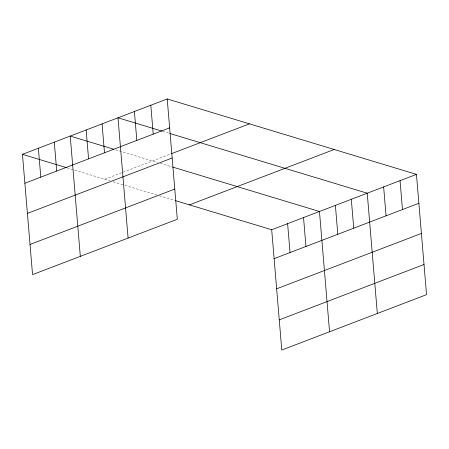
<?xml version="1.0" encoding="UTF-8"?>
<svg xmlns="http://www.w3.org/2000/svg" width="449" height="449" viewBox="0 0 449 449"><rect width="100%" height="100%" fill="white"/><g stroke="black" fill="none" stroke-linecap="round" stroke-linejoin="round"><path stroke-width="0.34" stroke-dasharray="2.25 1.68" d="M104.701 179.23L170.94 153.889M162.734 131.333L169.318 133.319M115.623 149.803L157.683 162.532M160.293 163.318L172.023 166.871M67.193 167.881L109.915 180.807M113.17 181.794L124.255 185.145M124.906 185.342L156.847 195.006M159.457 195.798L174.448 200.333"/><path stroke-width="0.67" d="M167.213 98.96L177.31 219.247L32.553 274.625L22.45 154.344L167.213 98.96L416.448 174.375L426.55 294.656L281.787 350.04L271.69 229.753L175.099 200.529M24.875 183.237L169.638 127.858M171.58 153.642L249.459 123.845M27.411 213.398L172.169 158.014M30.016 244.469L174.779 189.085M189.439 204.867L334.202 149.489M271.69 229.753L416.448 174.375M274.115 258.646L418.878 203.268M276.646 288.808L421.409 233.424M279.256 319.879L424.019 264.495M162.078 131.13L117.992 117.79L128.094 238.077M169.975 133.521L367.231 193.205L377.334 313.486M113.648 149.208L70.224 136.069L80.32 256.351M172.68 167.067L319.458 211.479L329.56 331.76M22.45 154.344L66.536 167.685M400.042 180.65L402.472 209.543M383.637 186.924L386.061 215.817M351.309 199.294L353.733 228.187M335.386 205.384L337.811 234.283M303.535 217.569L305.96 246.462M287.613 223.664L290.037 252.557M150.802 105.24L153.232 134.133M134.397 111.515L136.827 140.408M102.069 123.885L104.494 152.778M86.146 129.974L88.571 158.867M54.295 142.159L56.726 171.052M38.373 148.254L40.797 177.147"/></g></svg>
